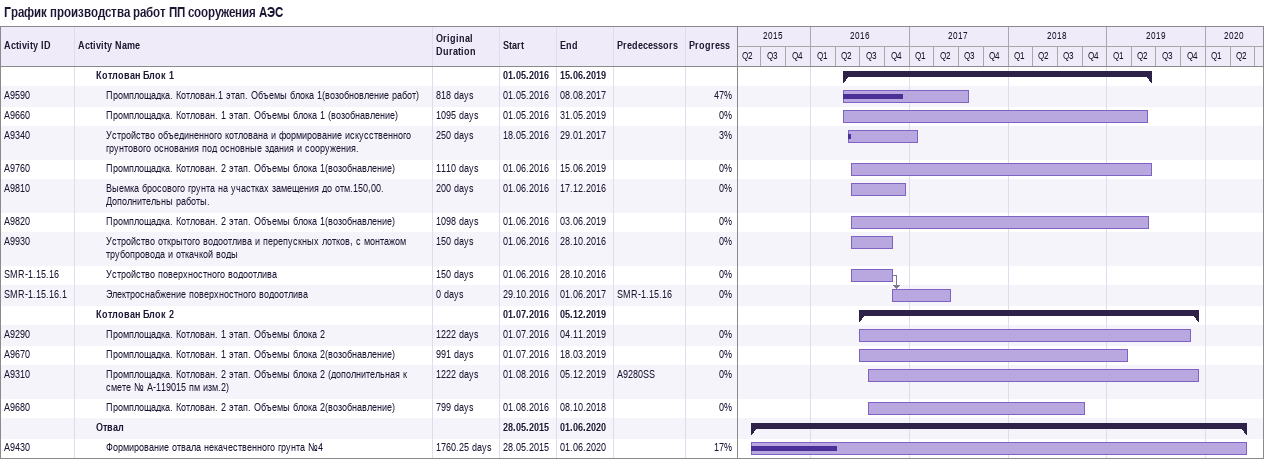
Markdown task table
График производства работ ПП сооружения АЭС

| ID | Level | Task | Original duration | Start | Finish | Predecessors | % complete |
|---|---|---|---|---|---|---|---|
|  | 3 | **Котлован Блок 1** |  | 2016-05-01 | 2019-06-15 |  |  |
| A9590 | 4 | Промплощадка. Котлован.1 этап. Объемы блока 1(возобновление работ) | 818d | 2016-05-01 | 2017-08-08 |  | 47 |
| A9660 | 4 | Промплощадка. Котлован. 1 этап. Объемы блока 1 (возобнавление) | 1095d | 2016-05-01 | 2019-05-31 |  | 0 |
| A9340 | 4 | Устройство объединенного котлована и формирование искусственного грунтового основания под основные здания и сооружения. | 250d | 2016-05-18 | 2017-01-29 |  | 3 |
| A9760 | 4 | Промплощадка. Котлован. 2 этап. Объемы блока 1(возобнавление) | 1110d | 2016-06-01 | 2019-06-15 |  | 0 |
| A9810 | 4 | Выемка бросового грунта на участках замещения до отм.150,00. Дополнительны работы. | 200d | 2016-06-01 | 2016-12-17 |  | 0 |
| A9820 | 4 | Промплощадка. Котлован. 2 этап. Объемы блока 1(возобнавление) | 1098d | 2016-06-01 | 2019-06-03 |  | 0 |
| A9930 | 4 | Устройство открытого водоотлива и перепускных лотков, с монтажом трубопровода и откачкой воды | 150d | 2016-06-01 | 2016-10-28 |  | 0 |
| SMR-1.15.16 | 4 | Устройство поверхностного водоотлива | 150d | 2016-06-01 | 2016-10-28 |  | 0 |
| SMR-1.15.16.1 | 4 | Электроснабжение поверхностного водоотлива | 0d | 2016-10-29 | 2017-06-01 | SMR-1.15.16 | 0 |
|  | 3 | **Котлован Блок 2** |  | 2016-07-01 | 2019-12-05 |  |  |
| A9290 | 4 | Промплощадка. Котлован. 1 этап. Объемы блока 2 | 1222d | 2016-07-01 | 2019-11-04 |  | 0 |
| A9670 | 4 | Промплощадка. Котлован. 1 этап. Объемы блока 2(возобнавление) | 991d | 2016-07-01 | 2019-03-18 |  | 0 |
| A9310 | 4 | Промплощадка. Котлован. 2 этап. Объемы блока 2 (дополнительная к смете № А-119015 пм изм.2) | 1222d | 2016-08-01 | 2019-12-05 | A9280SS | 0 |
| A9680 | 4 | Промплощадка. Котлован. 2 этап. Объемы блока 2(возобнавление) | 799d | 2016-08-01 | 2018-10-08 |  | 0 |
|  | 3 | **Отвал** |  | 2015-05-28 | 2020-06-01 |  |  |
| A9430 | 4 | Формирование отвала некачественного грунта №4 | 1760.25d | 2015-05-28 | 2020-06-01 |  | 17 |
